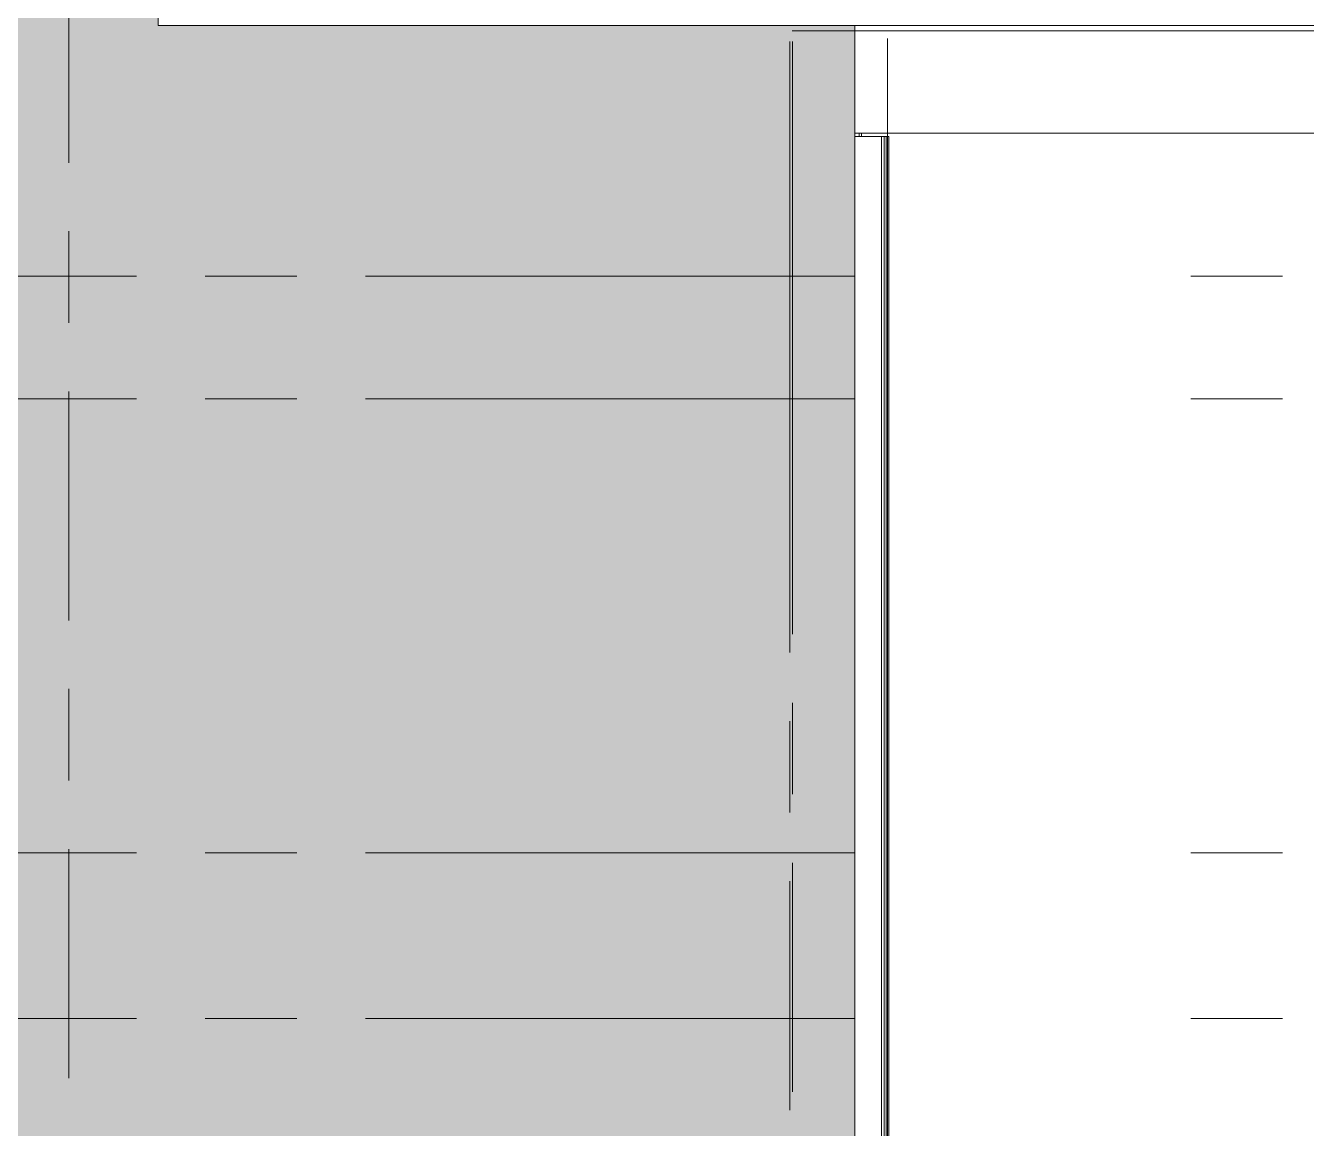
# Model space of a CAD drawing. Header units: millimetres. Extents: x -3817 to 677485, y -22715 to 103890.
# Drawn here: x 585178 to 594061, y 18115 to 25765 of the extents above; entities that cross this region are included whole.
import ezdxf

# ---------------------------------------------------------------- set-up
doc = ezdxf.new("R2010")
doc.units = ezdxf.units.MM
doc.layers.add('PDF _Геометрия', color=7, linetype='Continuous', true_color=0x1d1d1d)
doc.layers.add('PDF _Сплошная заливка', color=7, linetype='Continuous', true_color=0xffffff)

msp = doc.modelspace()

# ---------------------------------------------------------------- hatches: boundary and pattern name
at = {"layer": 'PDF _Сплошная заливка', "true_color": 0xd4d4d4, "transparency": 33554559}
msp.add_hatch(color=254, dxfattribs=at).paths.add_polyline_path([(551323.7, 16651.8), (551900.1, 16651.8), (551900.1, 17234.9), (590928.1, 17234.9), (590928.1, 25765.2), (586096.2, 25765.2), (586096.2, 29274.9), (549759, 29274.9), (549759, 16651.8), (550593, 16651.8)])

# ---------------------------------------------------------------- linework, layer by layer
at = {"layer": 'PDF _Геометрия', "color": 7, "lineweight": 20}
msp.add_lwpolyline([(586096.2, 25765.2), (586096.2, 29276.9), (549757, 29276.9), (549757, 16649.8), (551900.1, 16649.8), (551900.1, 16651.8), (549759, 16651.8), (549759, 29274.9), (586094.2, 29274.9)], dxfattribs=at)
at = {"layer": 'PDF _Геометрия', "color": 8, "lineweight": 9, "true_color": 0x808080}
msp.add_lwpolyline([(590928.1, 17234.9), (590928.1, 25765.2), (586096.2, 25765.2), (586096.2, 29274.9), (549759, 29274.9), (549759, 16651.8), (551900.1, 16651.8), (551900.1, 17234.9)], close=True, dxfattribs=at)
at = {"layer": 'PDF _Геометрия', "color": 253, "lineweight": 9, "true_color": 0xaaaaaa}
for points in [[(585478.1, 24814.5), (585478.1, 26774.9), (585478.1, 29274.9)], [(590478.1, 21416.9), (590478.1, 23154.6), (590478.1, 25654.6)], [(590495.5, 21543.8), (590495.5, 23154.6), (590495.5, 25654.6)], [(585478.1, 23703.3), (585478.1, 24338.3)], [(584360.3, 24026.9), (585947.8, 24026.9)], [(586424, 24026.9), (587059, 24026.9)], [(587535.3, 24026.9), (588428.1, 24026.9), (590928.1, 24026.9)], [(593260.2, 24026.9), (593895.2, 24026.9)], [(585478.1, 21639.5), (585478.1, 23227)], [(584360.3, 23176.9), (585947.8, 23176.9)], [(586424, 23176.9), (587059, 23176.9)], [(587535.3, 23176.9), (588428.1, 23176.9), (590928.1, 23176.9)], [(593260.2, 23176.9), (593895.2, 23176.9)], [(585478.1, 20528.3), (585478.1, 21163.3)], [(590495.5, 20432.6), (590495.5, 21067.6)], [(590478.1, 20305.6), (590478.1, 20940.6)], [(584360.3, 20026.9), (585947.8, 20026.9)], [(585478.1, 18464.5), (585478.1, 20052)], [(586424, 20026.9), (587059, 20026.9)], [(587535.3, 20026.9), (588428.1, 20026.9), (590928.1, 20026.9)], [(593260.2, 20026.9), (593895.2, 20026.9)], [(590495.5, 18368.8), (590495.5, 19956.3)], [(590478.1, 18241.9), (590478.1, 19829.4)], [(584360.3, 18876.9), (585947.8, 18876.9)], [(586424, 18876.9), (587059, 18876.9)], [(587535.3, 18876.9), (588428.1, 18876.9), (590928.1, 18876.9)], [(593260.2, 18876.9), (593895.2, 18876.9)]]:
    msp.add_lwpolyline(points, dxfattribs=at)
at = {"layer": 'PDF _Геометрия', "color": 7, "lineweight": 9}
for points in [[(590928.1, 25018.8), (594165.5, 25018.8), (594165.5, 25728.1), (594165.5, 25764.3), (594165.5, 25765), (594165.5, 25765.3), (590495, 25765.3)], [(590495, 25728.1), (594165.5, 25728.1)], [(590928.1, 1596.9), (590928.1, 13336.7), (590628.1, 13486.7), (591228.1, 13786.7), (590928.1, 13936.7), (590928.1, 25676.6)], [(591155.8, 25676.6), (591155.8, 13936.7), (591455.8, 13786.7), (590855.8, 13486.7), (591155.8, 13336.7), (591155.8, 1596.9)], [(590928.1, 25728.1), (591514.3, 25728.1)], [(591155.8, 25018.8), (590928.1, 25018.8)], [(591146.8, 17234.9), (591146.8, 24996.9), (591146.6, 24996.9), (591145.8, 24996.9), (591114.3, 24996.9), (590928.1, 24996.9), (591065.1, 24996.9)], [(591144.1, 24996.9), (591113.1, 24996.9), (590928.1, 24996.9), (591067.1, 24996.9)], [(591164.2, 17234.9), (591164.2, 24996.9), (591163.9, 24996.9), (591163.2, 24996.9), (591131.7, 24996.9), (590928.1, 24996.9), (591082.5, 24996.9)], [(591161.4, 24996.9), (591130.5, 24996.9), (590928.1, 24996.9), (591084.5, 24996.9)], [(591114.3, 17234.9), (591114.3, 24996.9)], [(591132.8, 24996.9), (591117.8, 24996.9)], [(591119.3, 24996.9), (591134.5, 24996.9)], [(591131.7, 17234.9), (591131.7, 24996.9)], [(591150.2, 24996.9), (591135.2, 24996.9)], [(591136.6, 24996.9), (591151.9, 24996.9)]]:
    msp.add_lwpolyline(points, dxfattribs=at)
at = {"layer": 'PDF _Геометрия', "color": 9, "lineweight": 9, "true_color": 0xc0c0c0}
for points in [[(590958.1, 24996.9), (590958.1, 25018.8), (590958.1, 24996.9)], [(590975.5, 24996.9), (590975.5, 25018.8), (590975.5, 24996.9)]]:
    msp.add_lwpolyline(points, dxfattribs=at)

doc.saveas('drawing.dxf')
